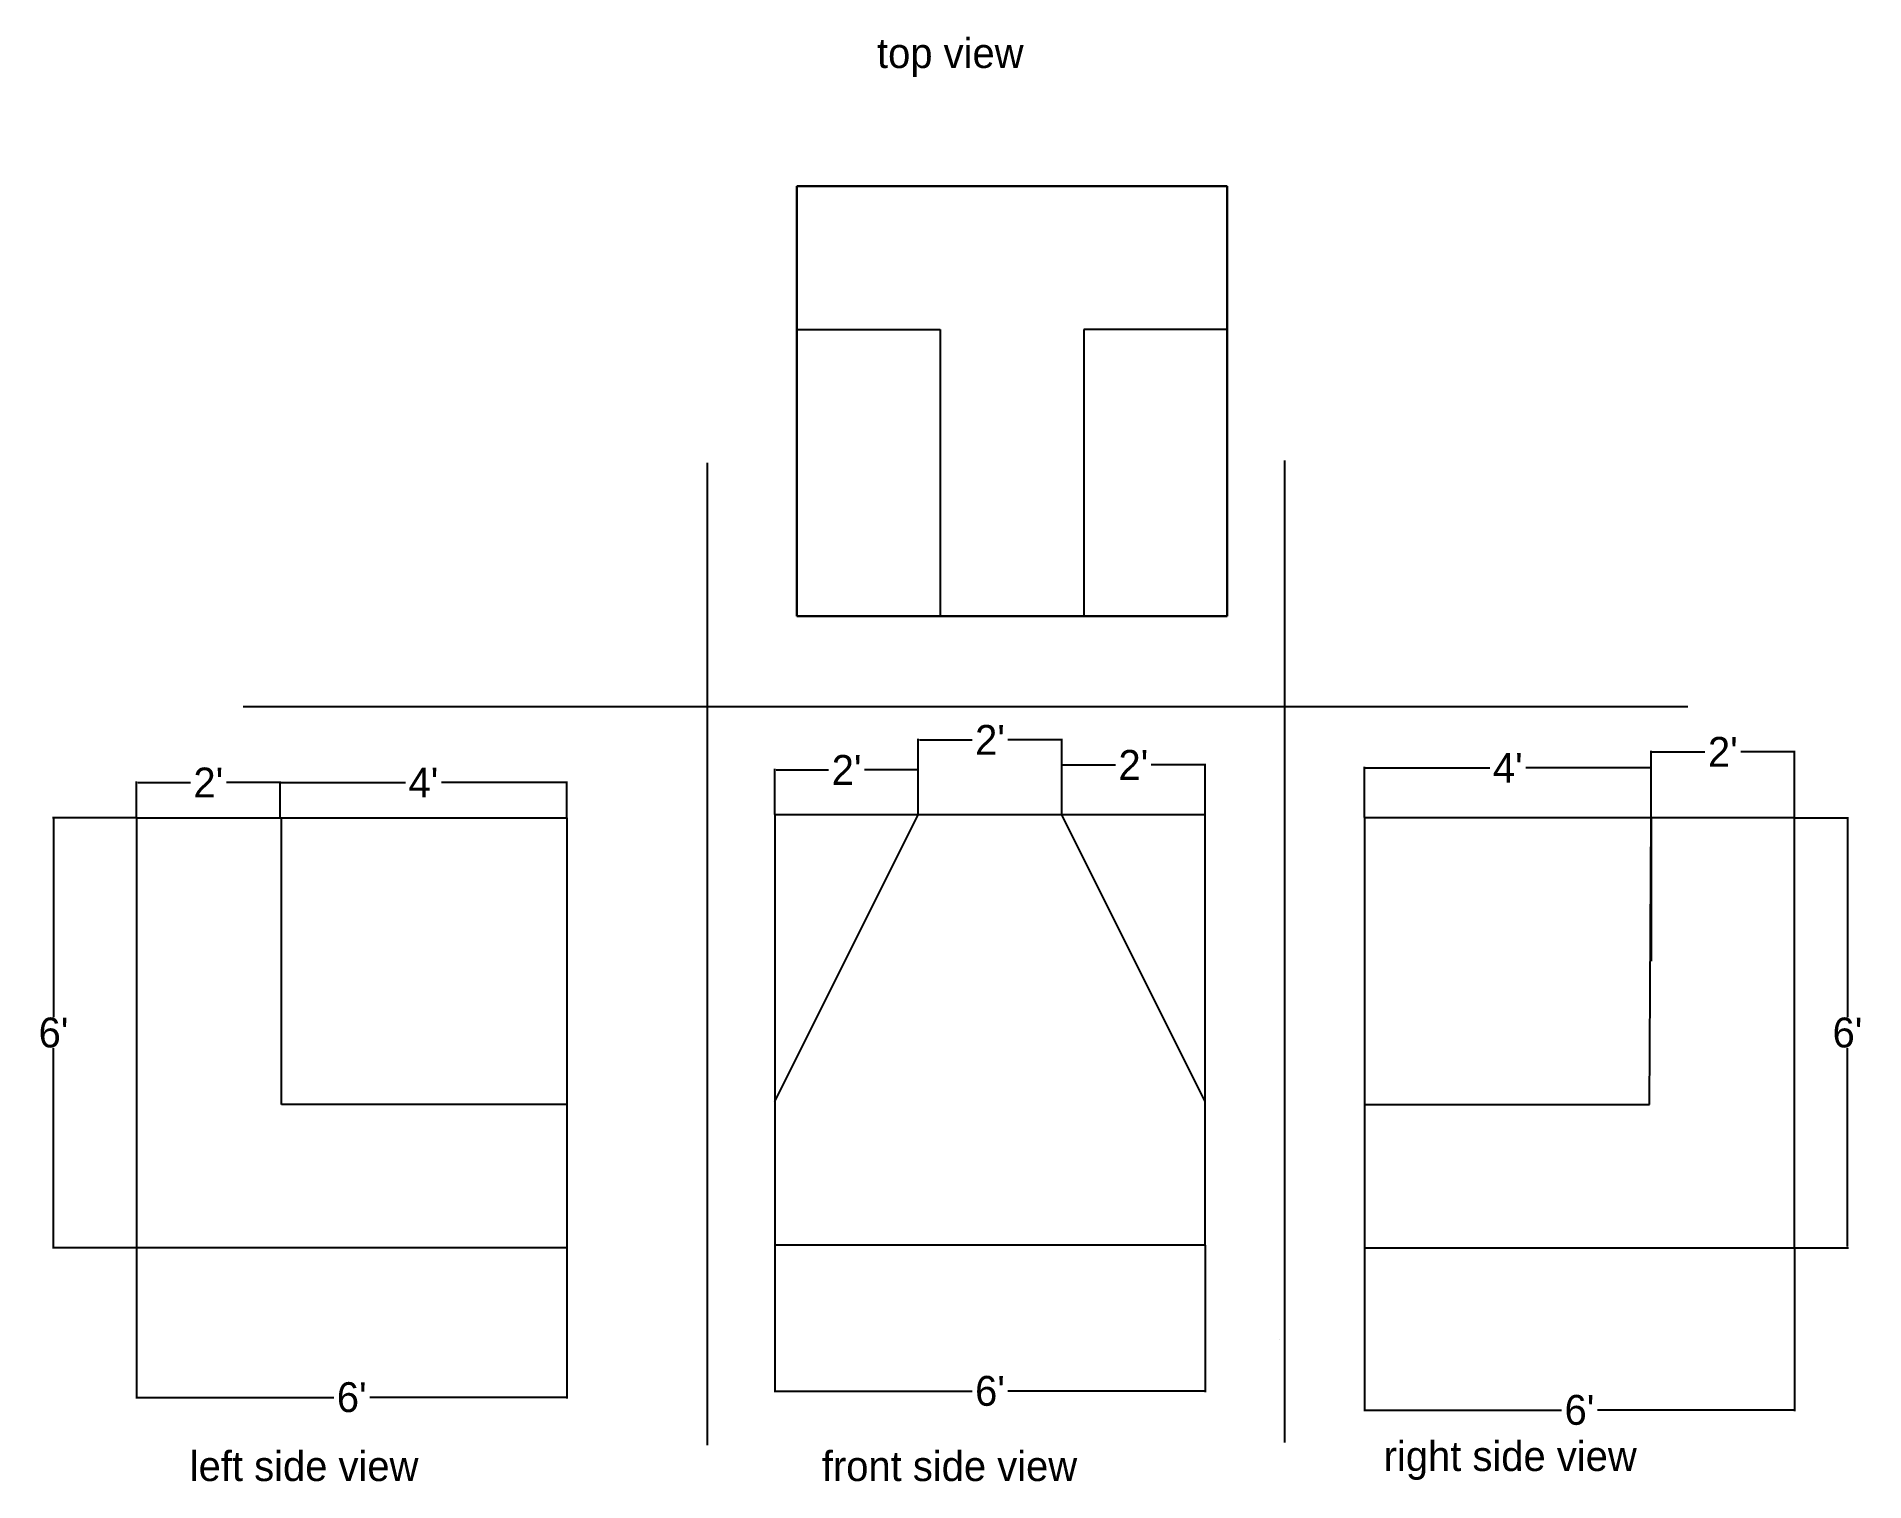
# Model space of a CAD drawing. Header units: inches. Extents: x -1955 to 480, y -684 to 81.
# Drawn here: x -1955.3 to -1649.3, y -683.6 to -441.7 of the extents above; entities outside this region: 2.
import ezdxf

# ---------------------------------------------------------------- set-up
doc = ezdxf.new("R2010")
doc.units = ezdxf.units.IN
doc.header["$MEASUREMENT"] = 0
doc.dimstyles.get("Standard").update_dxf_attribs({"dimtxt": 5, "dimasz": 0.18, "dimexe": 0.18, "dimexo": 0.0625, "dimgap": 0.09, "dimtad": 0, "dimtih": 1, "dimtoh": 1, "dimzin": 0, "dimdsep": 46, "dimlunit": 3, "dimtxsty": 'Standard', "dimcen": 0.09, "dimaunit": 1, "dimadec": 0, "dimazin": 0, "dimtfac": 1, "dimtofl": 0, "dimtmove": 0, "dimatfit": 3, "dimfxl": 1, "dimtolj": 1, "dimtzin": 0, "dimarcsym": 0})

# ---------------------------------------------------------------- blocks, each defined once
blk = doc.blocks.new('*D5')
at = {"color": 0, "lineweight": -2}
for p, q in [((-1831.7, -644.05), (-1831.7, -668.65)), ((-1759.7, -644.05), (-1759.7, -668.65)), ((-1831.52, -668.47), (-1798.71, -668.47)), ((-1759.88, -668.47), (-1792.7, -668.47))]:
    blk.add_line(p, q, dxfattribs=at)
at = {"color": 0}
for points in [[(-1831.52, -668.44), (-1831.52, -668.5), (-1831.7, -668.47)], [(-1759.88, -668.44), (-1759.88, -668.5), (-1759.7, -668.47)]]:
    blk.add_solid(points, dxfattribs=at)
at = {"layer": 'Defpoints', "color": 0}
for p in [(-1831.7, -643.98), (-1759.7, -643.98), (-1759.7, -668.47)]:
    blk.add_point(p, dxfattribs=at)
at = {"color": 0, "insert": (-1795.7, -668.47), "char_height": 5, "attachment_point": 5}
blk.add_mtext("\\A1;6'", dxfattribs=at)
blk = doc.blocks.new('*D6')
at = {"color": 0, "lineweight": -2}
for p, q in [((-1733.03, -644.53), (-1733.03, -671.83)), ((-1661.03, -644.53), (-1661.03, -671.83)), ((-1732.85, -671.65), (-1700.04, -671.65)), ((-1661.21, -671.65), (-1694.02, -671.65))]:
    blk.add_line(p, q, dxfattribs=at)
at = {"color": 0}
for points in [[(-1732.85, -671.62), (-1732.85, -671.68), (-1733.03, -671.65)], [(-1661.21, -671.62), (-1661.21, -671.68), (-1661.03, -671.65)]]:
    blk.add_solid(points, dxfattribs=at)
at = {"layer": 'Defpoints', "color": 0}
for p in [(-1733.03, -644.47), (-1661.03, -644.47), (-1661.03, -671.65)]:
    blk.add_point(p, dxfattribs=at)
at = {"color": 0, "insert": (-1697.03, -671.65), "char_height": 5, "attachment_point": 5}
blk.add_mtext("\\A1;6'", dxfattribs=at)
blk = doc.blocks.new('*D7')
at = {"color": 0, "lineweight": -2}
for p, q in [((-1938.54, -644.53), (-1938.54, -669.7)), ((-1866.54, -644.53), (-1866.54, -669.7)), ((-1938.36, -669.52), (-1905.54, -669.52)), ((-1866.72, -669.52), (-1899.53, -669.52))]:
    blk.add_line(p, q, dxfattribs=at)
at = {"color": 0}
for points in [[(-1938.36, -669.49), (-1938.36, -669.55), (-1938.54, -669.52)], [(-1866.72, -669.49), (-1866.72, -669.55), (-1866.54, -669.52)]]:
    blk.add_solid(points, dxfattribs=at)
at = {"layer": 'Defpoints', "color": 0}
for p in [(-1938.54, -644.47), (-1866.54, -644.47), (-1866.54, -669.52)]:
    blk.add_point(p, dxfattribs=at)
at = {"color": 0, "insert": (-1902.54, -669.52), "char_height": 5, "attachment_point": 5}
blk.add_mtext("\\A1;6'", dxfattribs=at)
blk = doc.blocks.new('*D10')
at = {"color": 0, "lineweight": -2}
for p, q in [((-1938.54, -572.41), (-1938.54, -566.4)), ((-1938.36, -566.58), (-1929.54, -566.58)), ((-1914.72, -566.58), (-1923.53, -566.58)), ((-1914.54, -572.41), (-1914.54, -566.4))]:
    blk.add_line(p, q, dxfattribs=at)
at = {"color": 0}
for points in [[(-1938.36, -566.55), (-1938.36, -566.61), (-1938.54, -566.58)], [(-1914.72, -566.55), (-1914.72, -566.61), (-1914.54, -566.58)]]:
    blk.add_solid(points, dxfattribs=at)
at = {"layer": 'Defpoints', "color": 0}
for p in [(-1914.54, -566.58), (-1938.54, -572.47), (-1914.54, -572.47)]:
    blk.add_point(p, dxfattribs=at)
at = {"color": 0, "insert": (-1926.54, -566.58), "char_height": 5, "attachment_point": 5}
blk.add_mtext("\\A1;2'", dxfattribs=at)
blk = doc.blocks.new('*D11')
at = {"color": 0, "lineweight": -2}
for p, q in [((-1914.54, -572.41), (-1914.54, -566.4)), ((-1914.36, -566.58), (-1893.54, -566.58)), ((-1866.72, -566.58), (-1887.53, -566.58)), ((-1866.54, -572.41), (-1866.54, -566.4))]:
    blk.add_line(p, q, dxfattribs=at)
at = {"color": 0}
for points in [[(-1914.36, -566.55), (-1914.36, -566.61), (-1914.54, -566.58)], [(-1866.72, -566.55), (-1866.72, -566.61), (-1866.54, -566.58)]]:
    blk.add_solid(points, dxfattribs=at)
at = {"layer": 'Defpoints', "color": 0}
for p in [(-1866.54, -566.58), (-1914.54, -572.47), (-1866.54, -572.47)]:
    blk.add_point(p, dxfattribs=at)
at = {"color": 0, "insert": (-1890.54, -566.58), "char_height": 5, "attachment_point": 5}
blk.add_mtext("\\A1;4'", dxfattribs=at)
blk = doc.blocks.new('*D12')
at = {"color": 0, "lineweight": -2}
for p, q in [((-1938.6, -572.47), (-1952.64, -572.47)), ((-1952.46, -572.65), (-1952.46, -605.88)), ((-1952.46, -644.29), (-1952.46, -611.06)), ((-1938.6, -644.47), (-1952.64, -644.47))]:
    blk.add_line(p, q, dxfattribs=at)
at = {"color": 0}
for points in [[(-1952.49, -572.65), (-1952.43, -572.65), (-1952.46, -572.47)], [(-1952.49, -644.29), (-1952.43, -644.29), (-1952.46, -644.47)]]:
    blk.add_solid(points, dxfattribs=at)
at = {"layer": 'Defpoints', "color": 0}
for p in [(-1952.46, -572.47), (-1938.54, -572.47), (-1938.54, -644.47)]:
    blk.add_point(p, dxfattribs=at)
at = {"color": 0, "insert": (-1952.46, -608.47), "char_height": 5, "attachment_point": 5}
blk.add_mtext("\\A1;6'", dxfattribs=at)
blk = doc.blocks.new('*D13')
at = {"color": 0, "lineweight": -2}
for p, q in [((-1831.7, -571.92), (-1831.7, -564.29)), ((-1831.52, -564.47), (-1822.71, -564.47)), ((-1807.88, -564.47), (-1816.7, -564.47)), ((-1807.7, -571.92), (-1807.7, -564.29))]:
    blk.add_line(p, q, dxfattribs=at)
at = {"color": 0}
for points in [[(-1831.52, -564.44), (-1831.52, -564.5), (-1831.7, -564.47)], [(-1807.88, -564.44), (-1807.88, -564.5), (-1807.7, -564.47)]]:
    blk.add_solid(points, dxfattribs=at)
at = {"layer": 'Defpoints', "color": 0}
for p in [(-1807.7, -564.47), (-1831.7, -571.98), (-1807.7, -571.98)]:
    blk.add_point(p, dxfattribs=at)
at = {"color": 0, "insert": (-1819.7, -564.47), "char_height": 5, "attachment_point": 5}
blk.add_mtext("\\A1;2'", dxfattribs=at)
blk = doc.blocks.new('*D14')
at = {"color": 0, "lineweight": -2}
for p, q in [((-1783.7, -571.92), (-1783.7, -563.45)), ((-1783.52, -563.63), (-1774.71, -563.63)), ((-1759.88, -563.63), (-1768.7, -563.63)), ((-1759.7, -571.92), (-1759.7, -563.45))]:
    blk.add_line(p, q, dxfattribs=at)
at = {"color": 0}
for points in [[(-1783.52, -563.6), (-1783.52, -563.66), (-1783.7, -563.63)], [(-1759.88, -563.6), (-1759.88, -563.66), (-1759.7, -563.63)]]:
    blk.add_solid(points, dxfattribs=at)
at = {"layer": 'Defpoints', "color": 0}
for p in [(-1759.7, -563.63), (-1783.7, -571.98), (-1759.7, -571.98)]:
    blk.add_point(p, dxfattribs=at)
at = {"color": 0, "insert": (-1771.7, -563.63), "char_height": 5, "attachment_point": 5}
blk.add_mtext("\\A1;2'", dxfattribs=at)
blk = doc.blocks.new('*D15')
at = {"color": 0, "lineweight": -2}
for p, q in [((-1807.7, -571.92), (-1807.7, -559.26)), ((-1807.52, -559.44), (-1798.71, -559.44)), ((-1783.88, -559.44), (-1792.7, -559.44)), ((-1783.7, -571.92), (-1783.7, -559.26))]:
    blk.add_line(p, q, dxfattribs=at)
at = {"color": 0}
for points in [[(-1807.52, -559.41), (-1807.52, -559.47), (-1807.7, -559.44)], [(-1783.88, -559.41), (-1783.88, -559.47), (-1783.7, -559.44)]]:
    blk.add_solid(points, dxfattribs=at)
at = {"layer": 'Defpoints', "color": 0}
for p in [(-1783.7, -559.44), (-1807.7, -571.98), (-1783.7, -571.98)]:
    blk.add_point(p, dxfattribs=at)
at = {"color": 0, "insert": (-1795.7, -559.44), "char_height": 5, "attachment_point": 5}
blk.add_mtext("\\A1;2'", dxfattribs=at)
blk = doc.blocks.new('*D16')
at = {"color": 0, "lineweight": -2}
for p, q in [((-1733.03, -572.41), (-1733.03, -563.95)), ((-1732.85, -564.13), (-1712.04, -564.13)), ((-1685.21, -564.13), (-1706.02, -564.13)), ((-1685.03, -572.41), (-1685.03, -563.95))]:
    blk.add_line(p, q, dxfattribs=at)
at = {"color": 0}
for points in [[(-1732.85, -564.1), (-1732.85, -564.16), (-1733.03, -564.13)], [(-1685.21, -564.1), (-1685.21, -564.16), (-1685.03, -564.13)]]:
    blk.add_solid(points, dxfattribs=at)
at = {"layer": 'Defpoints', "color": 0}
for p in [(-1685.03, -564.13), (-1733.03, -572.47), (-1685.03, -572.47)]:
    blk.add_point(p, dxfattribs=at)
at = {"color": 0, "insert": (-1709.03, -564.13), "char_height": 5, "attachment_point": 5}
blk.add_mtext("\\A1;4'", dxfattribs=at)
blk = doc.blocks.new('*D17')
at = {"color": 0, "lineweight": -2}
for p, q in [((-1685.03, -572.41), (-1685.03, -561.27)), ((-1684.85, -561.45), (-1676.04, -561.45)), ((-1661.21, -561.45), (-1670.02, -561.45)), ((-1661.03, -572.41), (-1661.03, -561.27))]:
    blk.add_line(p, q, dxfattribs=at)
at = {"color": 0}
for points in [[(-1684.85, -561.42), (-1684.85, -561.48), (-1685.03, -561.45)], [(-1661.21, -561.42), (-1661.21, -561.48), (-1661.03, -561.45)]]:
    blk.add_solid(points, dxfattribs=at)
at = {"layer": 'Defpoints', "color": 0}
for p in [(-1661.03, -561.45), (-1685.03, -572.47), (-1661.03, -572.47)]:
    blk.add_point(p, dxfattribs=at)
at = {"color": 0, "insert": (-1673.03, -561.45), "char_height": 5, "attachment_point": 5}
blk.add_mtext("\\A1;2'", dxfattribs=at)
blk = doc.blocks.new('*D18')
at = {"color": 0, "lineweight": -2}
for p, q in [((-1660.97, -572.47), (-1651.99, -572.47)), ((-1652.17, -572.65), (-1652.17, -605.88)), ((-1652.17, -644.29), (-1652.17, -611.06)), ((-1660.97, -644.47), (-1651.99, -644.47))]:
    blk.add_line(p, q, dxfattribs=at)
at = {"color": 0}
for points in [[(-1652.2, -572.65), (-1652.14, -572.65), (-1652.17, -572.47)], [(-1652.2, -644.29), (-1652.14, -644.29), (-1652.17, -644.47)]]:
    blk.add_solid(points, dxfattribs=at)
at = {"layer": 'Defpoints', "color": 0}
for p in [(-1661.03, -572.47), (-1661.03, -644.47), (-1652.17, -644.47)]:
    blk.add_point(p, dxfattribs=at)
at = {"color": 0, "insert": (-1652.17, -608.47), "char_height": 5, "attachment_point": 5}
blk.add_mtext("\\A1;6'", dxfattribs=at)

msp = doc.modelspace()

# ---------------------------------------------------------------- linework, layer by layer
for p, q in [((-103.67, 81.259), (-103.67, 81.259)), ((479.94, -94.832), (479.94, -94.832)), ((-1804.019, -466.736), (-1828.019, -466.736)), ((-1828.019, -466.736), (-1828.019, -514.736)), ((-1828.019, -514.736), (-1828.019, -466.736)), ((-1828.019, -466.736), (-1804.019, -466.736)), ((-1828.019, -514.736), (-1828.019, -466.736)), ((-1828.019, -466.736), (-1804.019, -466.736)), ((-1804.019, -466.736), (-1828.019, -466.736)), ((-1828.019, -466.736), (-1828.019, -514.736)), ((-1780.019, -466.736), (-1804.019, -466.736)), ((-1804.019, -466.736), (-1780.019, -466.736)), ((-1804.019, -466.736), (-1780.019, -466.736)), ((-1780.019, -466.736), (-1804.019, -466.736)), ((-1756.019, -466.736), (-1780.019, -466.736)), ((-1780.019, -466.736), (-1756.019, -466.736)), ((-1780.019, -466.736), (-1756.019, -466.736)), ((-1756.019, -466.736), (-1780.019, -466.736)), ((-1756.019, -514.736), (-1756.019, -466.736)), ((-1756.019, -466.736), (-1756.019, -514.736)), ((-1756.019, -466.736), (-1756.019, -514.736)), ((-1756.019, -514.736), (-1756.019, -466.736)), ((-1828.019, -490.736), (-1804.019, -490.736)), ((-1804.019, -490.736), (-1804.019, -538.736)), ((-1756.019, -490.736), (-1780.019, -490.736)), ((-1780.019, -490.736), (-1780.019, -538.736)), ((-1843.049, -513.069), (-1843.049, -677.529)), ((-1746.432, -512.648), (-1746.432, -677.108)), ((-1828.019, -514.736), (-1828.019, -538.736)), ((-1828.019, -538.736), (-1828.019, -514.736)), ((-1828.019, -538.736), (-1828.019, -514.736)), ((-1828.019, -514.736), (-1828.019, -538.736)), ((-1756.019, -538.736), (-1756.019, -514.736)), ((-1756.019, -514.736), (-1756.019, -538.736)), ((-1756.019, -514.736), (-1756.019, -538.736)), ((-1756.019, -538.736), (-1756.019, -514.736)), ((-1828.019, -538.736), (-1756.019, -538.736)), ((-1756.019, -538.736), (-1828.019, -538.736)), ((-1756.019, -538.736), (-1828.019, -538.736)), ((-1828.019, -538.736), (-1756.019, -538.736)), ((-1920.689, -553.854), (-1920.689, -553.854)), ((-1920.689, -553.854), (-1678.88, -553.854)), ((-1807.704, -571.985), (-1831.704, -571.985)), ((-1831.704, -571.985), (-1831.704, -619.985)), ((-1831.704, -619.985), (-1807.704, -571.985)), ((-1783.704, -571.985), (-1807.704, -571.985)), ((-1759.704, -571.985), (-1783.704, -571.985)), ((-1759.704, -619.985), (-1783.704, -571.985)), ((-1759.704, -619.985), (-1759.704, -571.985)), ((-1938.538, -620.471), (-1938.538, -572.471)), ((-1938.538, -572.471), (-1914.538, -572.471)), ((-1914.538, -572.471), (-1890.538, -572.471)), ((-1914.282, -620.471), (-1914.282, -572.471)), ((-1890.538, -572.471), (-1866.538, -572.471)), ((-1866.538, -572.471), (-1866.538, -620.471)), ((-1709.031, -572.471), (-1733.031, -572.471)), ((-1733.031, -572.471), (-1733.031, -620.471)), ((-1685.031, -572.471), (-1709.031, -572.471)), ((-1685.287, -620.471), (-1685.031, -572.471)), ((-1661.031, -572.471), (-1685.031, -572.471)), ((-1685.031, -572.471), (-1685.031, -596.471)), ((-1661.031, -620.471), (-1661.031, -572.471)), ((-1938.538, -644.471), (-1938.538, -620.471)), ((-1866.538, -620.471), (-1914.282, -620.471)), ((-1914.282, -620.471), (-1914.282, -620.471)), ((-1866.538, -620.471), (-1866.538, -644.471)), ((-1831.704, -619.985), (-1831.704, -643.985)), ((-1759.704, -643.985), (-1759.704, -619.985)), ((-1733.031, -620.471), (-1733.031, -644.471)), ((-1733.031, -620.471), (-1685.287, -620.471)), ((-1685.287, -620.471), (-1685.287, -620.471)), ((-1661.031, -644.471), (-1661.031, -620.471)), ((-1866.538, -644.471), (-1938.538, -644.471)), ((-1831.704, -643.985), (-1759.704, -643.985)), ((-1733.031, -644.471), (-1661.031, -644.471)), ((-1747.269, -659.794), (-1747.269, -659.794))]:
    msp.add_line(p, q)

# ---------------------------------------------------------------- texts
at = {"char_height": 5, "width": 71.98992, "attachment_point": 1}
for s, insert in [('top view', (-1814.615, -441.947)), ('left side view', (-1929.652, -678.531)), ('front side view', (-1823.851, -678.531)), ('right side view', (-1729.807, -676.853))]:
    msp.add_mtext(s, dxfattribs=dict(at, insert=insert))

# ---------------------------------------------------------------- dimensions: what is measured, and where the dimension line sits
for base, p1, p2, picture, middle in [((-1783.704, -559.443), (-1807.704, -571.985), (-1783.704, -571.985), '*D15', (-1795.704, -559.443)), ((-1661.031, -561.448), (-1685.031, -572.471), (-1661.031, -572.471), '*D17', (-1673.031, -561.448)), ((-1807.704, -564.472), (-1831.704, -571.985), (-1807.704, -571.985), '*D13', (-1819.704, -564.472)), ((-1759.704, -563.634), (-1783.704, -571.985), (-1759.704, -571.985), '*D14', (-1771.704, -563.634)), ((-1685.031, -564.129), (-1733.031, -572.471), (-1685.031, -572.471), '*D16', (-1709.031, -564.129)), ((-1914.538, -566.578), (-1938.538, -572.471), (-1914.538, -572.471), '*D10', (-1926.538, -566.578)), ((-1866.538, -669.516), (-1938.538, -644.471), (-1866.538, -644.471), '*D7', (-1902.538, -669.516)), ((-1759.704, -668.474), (-1831.704, -643.985), (-1759.704, -643.985), '*D5', (-1795.704, -668.474)), ((-1661.031, -671.645), (-1733.031, -644.471), (-1661.031, -644.471), '*D6', (-1697.031, -671.645))]:
    dim = msp.add_linear_dim(base=base, p1=p1, p2=p2, dimstyle='Standard')
    dim.commit()
    dim.dimension.update_dxf_attribs({"geometry": picture, "text_midpoint": middle})
dim = msp.add_linear_dim(base=(-1866.538, -566.578), p1=(-1914.538, -572.471), p2=(-1866.538, -572.471), dimstyle='Standard', override={"dimtmove": 1})
dim.commit()
dim.dimension.update_dxf_attribs({"geometry": '*D11', "text_midpoint": (-1890.538, -566.578)})
for base, p1, p2, picture, middle in [((-1952.456, -572.471), (-1938.538, -644.471), (-1938.538, -572.471), '*D12', (-1952.456, -608.471)), ((-1652.171, -644.471), (-1661.031, -572.471), (-1661.031, -644.471), '*D18', (-1652.171, -608.471))]:
    dim = msp.add_linear_dim(base=base, p1=p1, p2=p2, angle=90, dimstyle='Standard')
    dim.commit()
    dim.dimension.update_dxf_attribs({"geometry": picture, "text_midpoint": middle})

doc.saveas('drawing.dxf')
